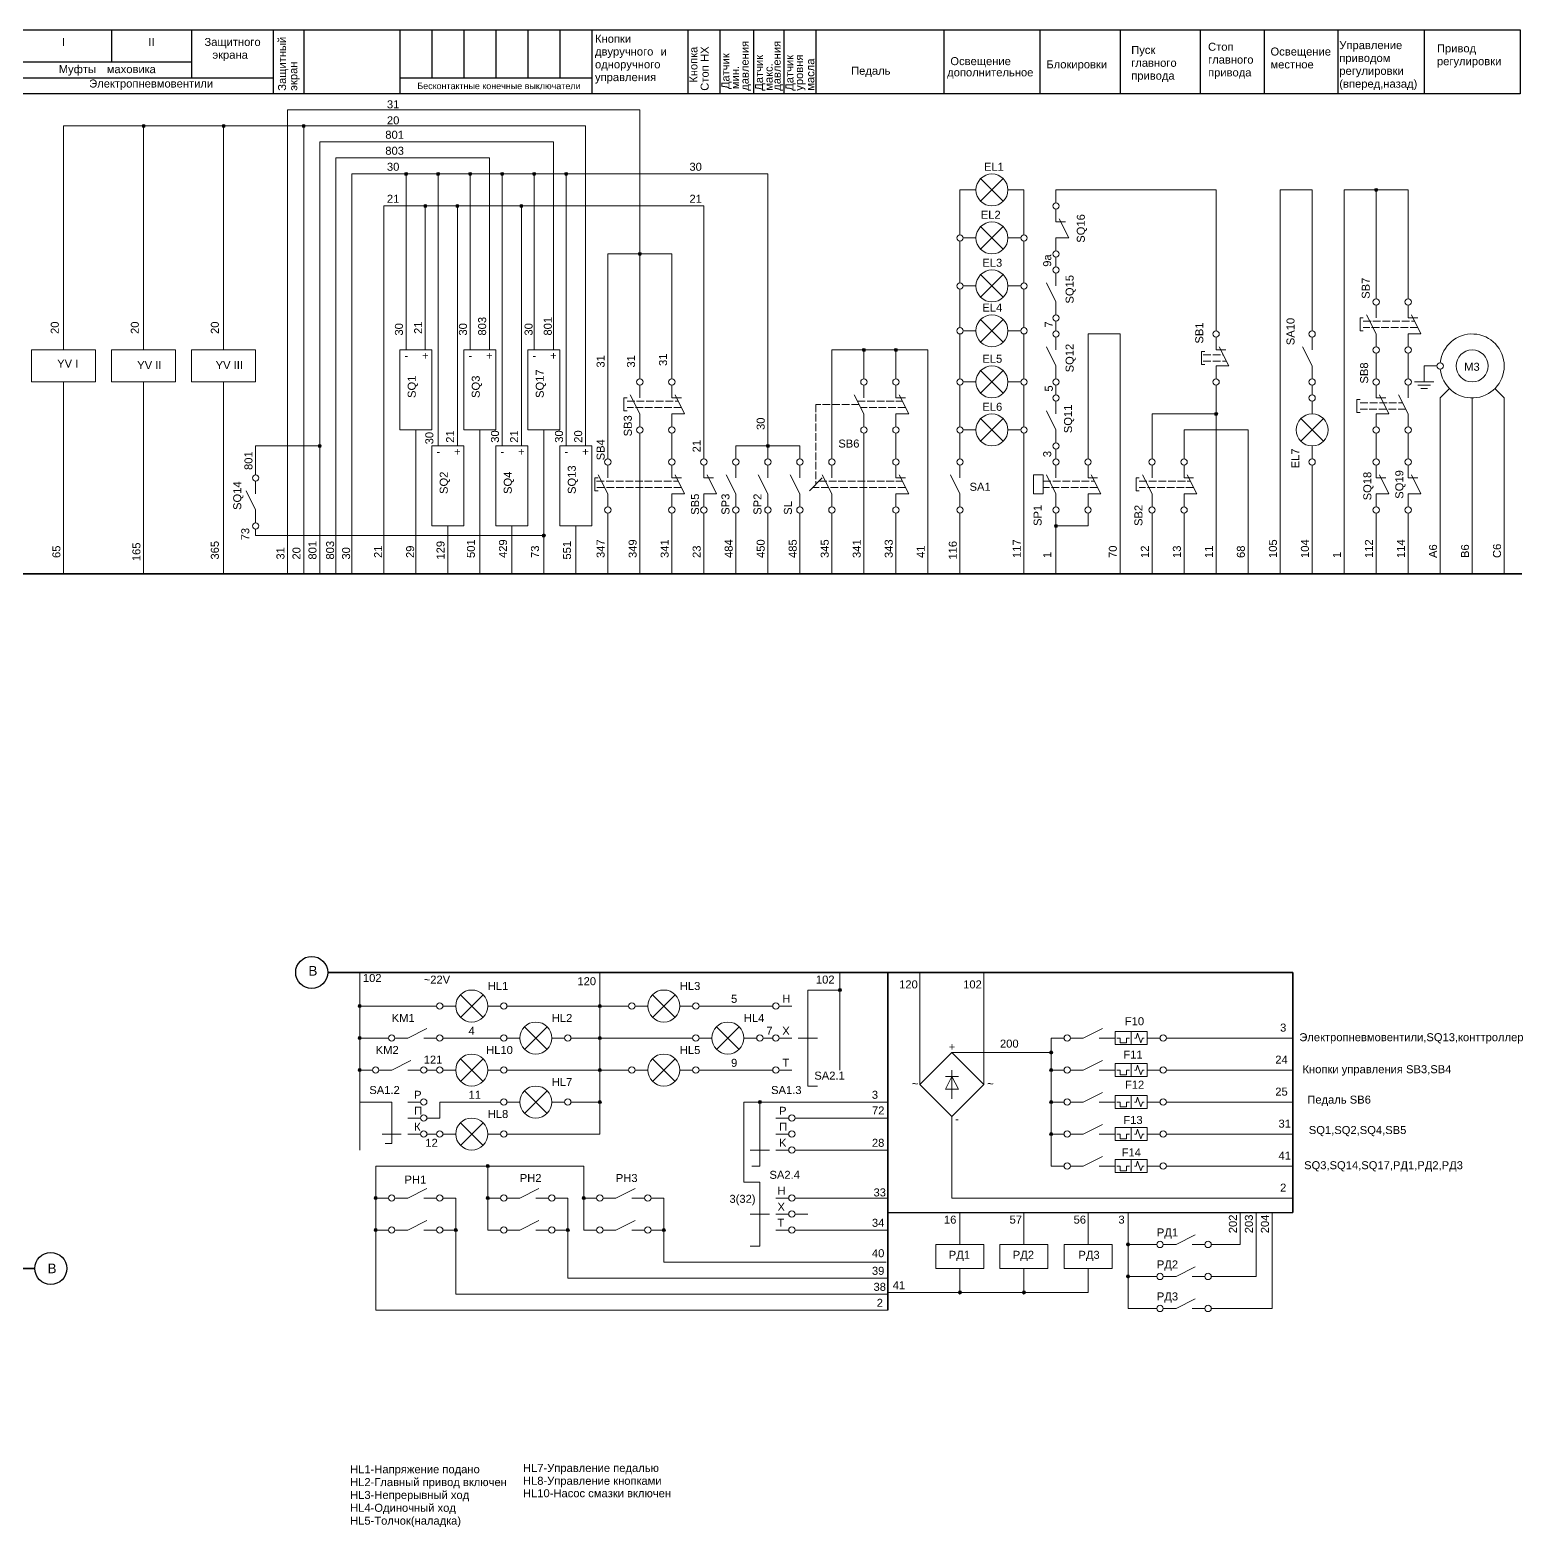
# Model space of a CAD drawing. Header units: millimetres. Extents: x 598 to 4132, y 1883 to 3415.
# Drawn here: x 2291.5 to 2757.9, y 2004.2 to 2472 of the extents above; entities that cross this region are included whole.
import ezdxf

# ---------------------------------------------------------------- set-up
doc = ezdxf.new("R2010")
doc.units = ezdxf.units.MM
doc.linetypes.add('ACAD_ISO02W100', pattern=[15, 12, -3])
doc.layers.get('0').update_dxf_attribs({"lineweight": 20})
doc.styles.get("Standard").update_dxf_attribs({"font": 'arial.ttf'})

msp = doc.modelspace()

# ---------------------------------------------------------------- hatches: boundary and pattern name
h = msp.add_hatch(color=256)
h.dxf.hatch_style = 1
h.paths.add_polyline_path([(2327.5, 2442, 1), (2326.5, 2442, 1)])
h = msp.add_hatch(color=256)
h.dxf.hatch_style = 1
h.paths.add_polyline_path([(2352.5, 2442, 1), (2351.5, 2442, 1)])
h = msp.add_hatch(color=256)
h.dxf.hatch_style = 1
h.paths.add_polyline_path([(2377.5, 2442, 1), (2376.5, 2442, 1)])
h = msp.add_hatch(color=256)
h.dxf.hatch_style = 1
h.paths.add_polyline_path([(2409.5, 2427, 1), (2408.5, 2427, 1)])
h = msp.add_hatch(color=256)
h.dxf.hatch_style = 1
h.paths.add_polyline_path([(2419.5, 2427, 1), (2418.5, 2427, 1)])
h = msp.add_hatch(color=256)
h.dxf.hatch_style = 1
h.paths.add_polyline_path([(2429.5, 2427, 1), (2428.5, 2427, 1)])
h = msp.add_hatch(color=256)
h.dxf.hatch_style = 1
h.paths.add_polyline_path([(2439.5, 2427, 1), (2438.5, 2427, 1)])
h = msp.add_hatch(color=256)
h.dxf.hatch_style = 1
h.paths.add_polyline_path([(2449.5, 2427, 1), (2448.5, 2427, 1)])
h = msp.add_hatch(color=256)
h.dxf.hatch_style = 1
h.paths.add_polyline_path([(2459.5, 2427, 1), (2458.5, 2427, 1)])
h = msp.add_hatch(color=256)
h.dxf.hatch_style = 1
h.paths.add_polyline_path([(2712.5, 2422, 1), (2711.5, 2422, 1)])
h = msp.add_hatch(color=256)
h.dxf.hatch_style = 1
h.paths.add_polyline_path([(2415.5, 2417, 1), (2414.5, 2417, 1)])
h = msp.add_hatch(color=256)
h.dxf.hatch_style = 1
h.paths.add_polyline_path([(2425.5, 2417, 1), (2424.5, 2417, 1)])
h = msp.add_hatch(color=256)
h.dxf.hatch_style = 1
h.paths.add_polyline_path([(2445.5, 2417, 1), (2444.5, 2417, 1)])
h = msp.add_hatch(color=256)
h.dxf.hatch_style = 1
h.paths.add_polyline_path([(2482.5, 2402, 1), (2481.5, 2402, 1)])
h = msp.add_hatch(color=256)
h.dxf.hatch_style = 1
h.paths.add_polyline_path([(2552.5, 2372, 1), (2551.5, 2372, 1)])
h = msp.add_hatch(color=256)
h.dxf.hatch_style = 1
h.paths.add_polyline_path([(2562.5, 2372, 1), (2561.5, 2372, 1)])
h = msp.add_hatch(color=256)
h.dxf.hatch_style = 1
h.paths.add_polyline_path([(2662.5, 2352, 1), (2661.5, 2352, 1)])
h = msp.add_hatch(color=256)
h.dxf.hatch_style = 1
h.paths.add_polyline_path([(2382.5, 2342, 1), (2381.5, 2342, 1)])
h = msp.add_hatch(color=256)
h.dxf.hatch_style = 1
h.paths.add_polyline_path([(2522.5, 2342, 1), (2521.5, 2342, 1)])
h = msp.add_hatch(color=256)
h.dxf.hatch_style = 1
h.paths.add_polyline_path([(2612.5, 2317, 1), (2611.5, 2317, 1)])
h = msp.add_hatch(color=256)
h.dxf.hatch_style = 1
h.paths.add_polyline_path([(2452.5, 2314, 1), (2451.5, 2314, 1)])
h = msp.add_hatch(color=256)
h.dxf.hatch_style = 1
h.paths.add_polyline_path([(2545, 2172, 1), (2544, 2172, 1)])
h = msp.add_hatch(color=256)
h.dxf.hatch_style = 1
h.paths.add_polyline_path([(2395, 2167, 1), (2394, 2167, 1)])
h = msp.add_hatch(color=256)
h.dxf.hatch_style = 1
h.paths.add_polyline_path([(2470, 2167, 1), (2469, 2167, 1)])
h = msp.add_hatch(color=256)
h.dxf.hatch_style = 1
h.paths.add_polyline_path([(2395, 2157, 1), (2394, 2157, 1)])
h = msp.add_hatch(color=256)
h.dxf.hatch_style = 1
h.paths.add_polyline_path([(2470, 2157, 1), (2469, 2157, 1)])
h = msp.add_hatch(color=256)
h.dxf.hatch_style = 1
h.paths.add_polyline_path([(2611, 2152.5, 1), (2610, 2152.5, 1)])
h = msp.add_hatch(color=256)
h.dxf.hatch_style = 1
h.paths.add_polyline_path([(2395, 2147, 1), (2394, 2147, 1)])
h = msp.add_hatch(color=256)
h.dxf.hatch_style = 1
h.paths.add_polyline_path([(2470, 2147, 1), (2469, 2147, 1)])
h = msp.add_hatch(color=256)
h.dxf.hatch_style = 1
h.paths.add_polyline_path([(2611, 2147, 1), (2610, 2147, 1)])
h = msp.add_hatch(color=256)
h.dxf.hatch_style = 1
h.paths.add_polyline_path([(2470, 2137, 1), (2469, 2137, 1)])
h = msp.add_hatch(color=256)
h.dxf.hatch_style = 1
h.paths.add_polyline_path([(2520, 2137, 1), (2519, 2137, 1)])
h = msp.add_hatch(color=256)
h.dxf.hatch_style = 1
h.paths.add_polyline_path([(2611, 2137, 1), (2610, 2137, 1)])
h = msp.add_hatch(color=256)
h.dxf.hatch_style = 1
h.paths.add_polyline_path([(2611, 2127, 1), (2610, 2127, 1)])
h = msp.add_hatch(color=256)
h.dxf.hatch_style = 1
h.paths.add_polyline_path([(2435, 2117, 1), (2434, 2117, 1)])
h = msp.add_hatch(color=256)
h.dxf.hatch_style = 1
h.paths.add_polyline_path([(2400, 2107, 1), (2399, 2107, 1)])
h = msp.add_hatch(color=256)
h.dxf.hatch_style = 1
h.paths.add_polyline_path([(2435, 2107, 1), (2434, 2107, 1)])
h = msp.add_hatch(color=256)
h.dxf.hatch_style = 1
h.paths.add_polyline_path([(2465, 2107, 1), (2464, 2107, 1)])
h = msp.add_hatch(color=256)
h.dxf.hatch_style = 1
h.paths.add_polyline_path([(2400, 2097, 1), (2399, 2097, 1)])
h = msp.add_hatch(color=256)
h.dxf.hatch_style = 1
h.paths.add_polyline_path([(2425, 2097, 1), (2424, 2097, 1)])
h = msp.add_hatch(color=256)
h.dxf.hatch_style = 1
h.paths.add_polyline_path([(2460, 2097, 1), (2459, 2097, 1)])
h = msp.add_hatch(color=256)
h.dxf.hatch_style = 1
h.paths.add_polyline_path([(2490, 2097, 1), (2489, 2097, 1)])
h = msp.add_hatch(color=256)
h.dxf.hatch_style = 1
h.paths.add_polyline_path([(2635, 2092.5, 1), (2634, 2092.5, 1)])
h = msp.add_hatch(color=256)
h.dxf.hatch_style = 1
h.paths.add_polyline_path([(2635, 2082.5, 1), (2634, 2082.5, 1)])
h = msp.add_hatch(color=256)
h.dxf.hatch_style = 1
h.paths.add_polyline_path([(2582.5, 2077.5, 1), (2581.5, 2077.5, 1)])
h = msp.add_hatch(color=256)
h.dxf.hatch_style = 1
h.paths.add_polyline_path([(2602.5, 2077.5, 1), (2601.5, 2077.5, 1)])

# ---------------------------------------------------------------- linework, layer by layer
at = {"lineweight": 30}
for p, q in [((2317, 2472), (2317, 2462)), ((2342, 2472), (2342, 2457)), ((2367.5, 2472), (2367.5, 2452)), ((2377, 2472), (2377, 2452)), ((2407, 2472), (2407, 2452)), ((2417, 2472), (2417, 2457)), ((2427, 2472), (2427, 2457)), ((2437, 2472), (2437, 2457)), ((2447, 2472), (2447, 2457)), ((2457, 2472), (2457, 2457)), ((2467, 2472), (2467, 2452)), ((2497, 2472), (2497, 2452)), ((2507, 2472), (2507, 2452)), ((2517.5, 2472), (2517.5, 2452)), ((2527, 2472), (2527, 2452)), ((2537, 2472), (2537, 2452)), ((2577, 2472), (2577, 2452)), ((2607, 2472), (2607, 2452)), ((2632, 2472), (2632, 2452)), ((2657, 2472), (2657, 2452)), ((2677, 2472), (2677, 2452)), ((2700, 2472), (2700, 2452)), ((2727, 2472), (2727, 2452)), ((2287, 2462), (2342, 2462)), ((2287, 2457), (2367.5, 2457)), ((2407, 2457), (2467, 2457)), ((2559.5, 2102.5), (2686, 2102.5))]:
    msp.add_line(p, q, dxfattribs=at)
for p, q in [((2482, 2447), (2372, 2447)), ((2372, 2447), (2372, 2302)), ((2482, 2402), (2482, 2447)), ((2377, 2442), (2302, 2442)), ((2302, 2442), (2302, 2372)), ((2327, 2442), (2327, 2372)), ((2352, 2442), (2352, 2372)), ((2465, 2442), (2377, 2442)), ((2377, 2442), (2377, 2302)), ((2465, 2342), (2465, 2442)), ((2455, 2437), (2382, 2437)), ((2382, 2437), (2382, 2302)), ((2455, 2372), (2455, 2437)), ((2435, 2432), (2387, 2432)), ((2387, 2432), (2387, 2302)), ((2435, 2372), (2435, 2432)), ((2522, 2427), (2392, 2427)), ((2392, 2427), (2392, 2302)), ((2409, 2372), (2409, 2427)), ((2419, 2342), (2419, 2427)), ((2429, 2372), (2429, 2427)), ((2439, 2342), (2439, 2427)), ((2449, 2372), (2449, 2427)), ((2459, 2342), (2459, 2427)), ((2522, 2427), (2522, 2342)), ((2588.46, 2425.54), (2595.54, 2418.46)), ((2595.54, 2425.54), (2588.46, 2418.46)), ((2582, 2422), (2587, 2422)), ((2582, 2422), (2582, 2408)), ((2597, 2422), (2602, 2422)), ((2602, 2422), (2602, 2408)), ((2612, 2422), (2612, 2418)), ((2612, 2422), (2662, 2422)), ((2662, 2422), (2662, 2378)), ((2692, 2422), (2682, 2422)), ((2682, 2422), (2682, 2302)), ((2692, 2378), (2692, 2422)), ((2702, 2302), (2702, 2422)), ((2702, 2422), (2722, 2422)), ((2712, 2388), (2712, 2422)), ((2722, 2422), (2722, 2388)), ((2502, 2417), (2402, 2417)), ((2402, 2417), (2402, 2302)), ((2415, 2372), (2415, 2417)), ((2425, 2342), (2425, 2417)), ((2445, 2342), (2445, 2417)), ((2502, 2338), (2502, 2417)), ((2612, 2416), (2612, 2412)), ((2588.46, 2410.54), (2595.54, 2403.46)), ((2595.54, 2410.54), (2588.46, 2403.46)), ((2612, 2412), (2615, 2412)), ((2616, 2407), (2613, 2413)), ((2582, 2406), (2582, 2393)), ((2583, 2407), (2587, 2407)), ((2597, 2407), (2601, 2407)), ((2602, 2406), (2602, 2393)), ((2612, 2403), (2612, 2407)), ((2612, 2407), (2616, 2407)), ((2472, 2338), (2472, 2402)), ((2492, 2402), (2472, 2402)), ((2482, 2363), (2482, 2402)), ((2492, 2363), (2492, 2402)), ((2612, 2401), (2612, 2398)), ((2588.46, 2395.54), (2595.54, 2388.46)), ((2595.54, 2395.54), (2588.46, 2388.46)), ((2612, 2396), (2612, 2392)), ((2582, 2391), (2582, 2379)), ((2583, 2392), (2587, 2392)), ((2597, 2392), (2601, 2392)), ((2602, 2391), (2602, 2379)), ((2612, 2387), (2609, 2393)), ((2612, 2383), (2612, 2387)), ((2712, 2386), (2712, 2382)), ((2722, 2386), (2722, 2382)), ((2588.46, 2381.54), (2595.54, 2374.46)), ((2595.54, 2381.54), (2588.46, 2374.46)), ((2708, 2382), (2707, 2382)), ((2707, 2382), (2707, 2378)), ((2712, 2377), (2709, 2383)), ((2722, 2382), (2725, 2382)), ((2726, 2377), (2723, 2383)), ((2582, 2377), (2582, 2363)), ((2583, 2378), (2587, 2378)), ((2597, 2378), (2601, 2378)), ((2602, 2377), (2602, 2363)), ((2612, 2381), (2612, 2378)), ((2622, 2338), (2622, 2377)), ((2622, 2377), (2632, 2377)), ((2632, 2377), (2632, 2302)), ((2707, 2378), (2708, 2378)), ((2712, 2373), (2712, 2377)), ((2722, 2373), (2722, 2377)), ((2722, 2377), (2726, 2377)), ((2542, 2338), (2542, 2372)), ((2542, 2372), (2572, 2372)), ((2552, 2372), (2552, 2363)), ((2562, 2372), (2562, 2363)), ((2572, 2372), (2572, 2302)), ((2612, 2367), (2609, 2373)), ((2612, 2376), (2612, 2372)), ((2662, 2376), (2662, 2372)), ((2662, 2372), (2665, 2372)), ((2666, 2367), (2663, 2373)), ((2692, 2367), (2689, 2373)), ((2692, 2376), (2692, 2372)), ((2658.5, 2371.5), (2657.5, 2371.5)), ((2657.5, 2371.5), (2657.5, 2367.5)), ((2657.5, 2367.5), (2658.5, 2367.5)), ((2712, 2371), (2712, 2363)), ((2722, 2371), (2722, 2363)), ((2588.46, 2365.54), (2595.54, 2358.46)), ((2595.54, 2365.54), (2588.46, 2358.46)), ((2612, 2363), (2612, 2367)), ((2662, 2363), (2662, 2367)), ((2662, 2367), (2666, 2367)), ((2692, 2363), (2692, 2367)), ((2727, 2367), (2731, 2367)), ((2727, 2367), (2727, 2362)), ((2302, 2362), (2302, 2302)), ((2327, 2362), (2327, 2302)), ((2352, 2362), (2352, 2302)), ((2482, 2352), (2479, 2358)), ((2482, 2361), (2482, 2357)), ((2492, 2361), (2492, 2357)), ((2496, 2352), (2493, 2358)), ((2552, 2352), (2549, 2358)), ((2552, 2361), (2552, 2357)), ((2562, 2361), (2562, 2357)), ((2566, 2352), (2563, 2358)), ((2582, 2361), (2582, 2348)), ((2583, 2362), (2587, 2362)), ((2597, 2362), (2601, 2362)), ((2602, 2361), (2602, 2348)), ((2612, 2361), (2612, 2358)), ((2662, 2361), (2662, 2302)), ((2692, 2361), (2692, 2358)), ((2712, 2361), (2712, 2357)), ((2716, 2352), (2713, 2358)), ((2722, 2352), (2719, 2358)), ((2722, 2361), (2722, 2357)), ((2724, 2362), (2730, 2362)), ((2725, 2361), (2729, 2361)), ((2726, 2360), (2728, 2360)), ((2732, 2357), (2734.93, 2359.93)), ((2749.07, 2359.93), (2752, 2357)), ((2478, 2357), (2477, 2357)), ((2477, 2357), (2477, 2353)), ((2492, 2357), (2495, 2357)), ((2562, 2357), (2565, 2357)), ((2612, 2356), (2612, 2352)), ((2692, 2356), (2692, 2352)), ((2707, 2356.5), (2706, 2356.5)), ((2706, 2356.5), (2706, 2352.5)), ((2712, 2357), (2715, 2357)), ((2732, 2357), (2732, 2302)), ((2742, 2357), (2742, 2302)), ((2752, 2357), (2752, 2302)), ((2477, 2353), (2478, 2353)), ((2482, 2348), (2482, 2352)), ((2492, 2348), (2492, 2352)), ((2492, 2352), (2496, 2352)), ((2552, 2348), (2552, 2352)), ((2562, 2348), (2562, 2352)), ((2562, 2352), (2566, 2352)), ((2588.46, 2350.54), (2595.54, 2343.46)), ((2595.54, 2350.54), (2588.46, 2343.46)), ((2612, 2347), (2609, 2353)), ((2642, 2338), (2642, 2352)), ((2642, 2352), (2662, 2352)), ((2688.46, 2350.54), (2695.54, 2343.46)), ((2695.54, 2350.54), (2688.46, 2343.46)), ((2706, 2352.5), (2707, 2352.5)), ((2712, 2348), (2712, 2352)), ((2712, 2352), (2716, 2352)), ((2722, 2348), (2722, 2352)), ((2412, 2347), (2412, 2302)), ((2432, 2347), (2432, 2302)), ((2452, 2302), (2452, 2347)), ((2482, 2346), (2482, 2302)), ((2492, 2346), (2492, 2338)), ((2552, 2346), (2552, 2302)), ((2562, 2346), (2562, 2338)), ((2582, 2338), (2582, 2346)), ((2583, 2347), (2587, 2347)), ((2597, 2347), (2601, 2347)), ((2602, 2346), (2602, 2302)), ((2612, 2343), (2612, 2347)), ((2652, 2338), (2652, 2347)), ((2652, 2347), (2672, 2347)), ((2672, 2347), (2672, 2302)), ((2712, 2346), (2712, 2338)), ((2722, 2346), (2722, 2338)), ((2362, 2333), (2362, 2342)), ((2362, 2342), (2382, 2342)), ((2517, 2342), (2512, 2342)), ((2512, 2342), (2512, 2338)), ((2517, 2342), (2522, 2342)), ((2522, 2342), (2522, 2338)), ((2522, 2342), (2532, 2342)), ((2532, 2342), (2532, 2338)), ((2612, 2341), (2612, 2338)), ((2692, 2342), (2692, 2338)), ((2472, 2336), (2472, 2332)), ((2492, 2336), (2492, 2332)), ((2502, 2336), (2502, 2332)), ((2512, 2336), (2512, 2332)), ((2522, 2336), (2522, 2332)), ((2532, 2336), (2532, 2332)), ((2542, 2336), (2542, 2332)), ((2562, 2336), (2562, 2332)), ((2582, 2336), (2582, 2332)), ((2612, 2336), (2612, 2332)), ((2622, 2336), (2622, 2332)), ((2642, 2336), (2642, 2332)), ((2652, 2336), (2652, 2332)), ((2692, 2336), (2692, 2302)), ((2712, 2336), (2712, 2332)), ((2722, 2336), (2722, 2332)), ((2362, 2331), (2362, 2327)), ((2469, 2332), (2468, 2332)), ((2468, 2332), (2468, 2328)), ((2472, 2327), (2469, 2333)), ((2492, 2332), (2495, 2332)), ((2496, 2327), (2493, 2333)), ((2502, 2332), (2505, 2332)), ((2506, 2327), (2503, 2333)), ((2512, 2327), (2509, 2333)), ((2522, 2327), (2519, 2333)), ((2532, 2327), (2529, 2333)), ((2539, 2332), (2535, 2328)), ((2542, 2327), (2539, 2333)), ((2562, 2332), (2565, 2332)), ((2566, 2327), (2563, 2333)), ((2582, 2327), (2579, 2333)), ((2612, 2327), (2609, 2333)), ((2622, 2332), (2625, 2332)), ((2626, 2327), (2623, 2333)), ((2638, 2332), (2637, 2332)), ((2637, 2332), (2637, 2328)), ((2642, 2327), (2639, 2333)), ((2652, 2332), (2655, 2332)), ((2656, 2327), (2653, 2333)), ((2712, 2332), (2715, 2332)), ((2716, 2327), (2713, 2333)), ((2722, 2332), (2725, 2332)), ((2726, 2327), (2723, 2333)), ((2362, 2322), (2359, 2328)), ((2468, 2328), (2469, 2328)), ((2472, 2323), (2472, 2327)), ((2492, 2323), (2492, 2327)), ((2492, 2327), (2496, 2327)), ((2502, 2323), (2502, 2327)), ((2502, 2327), (2506, 2327)), ((2512, 2323), (2512, 2327)), ((2522, 2323), (2522, 2327)), ((2532, 2323), (2532, 2327)), ((2542, 2323), (2542, 2327)), ((2562, 2323), (2562, 2327)), ((2562, 2327), (2566, 2327)), ((2582, 2323), (2582, 2327)), ((2612, 2323), (2612, 2327)), ((2622, 2323), (2622, 2327)), ((2622, 2327), (2626, 2327)), ((2637, 2328), (2638, 2328)), ((2642, 2323), (2642, 2327)), ((2652, 2323), (2652, 2327)), ((2652, 2327), (2656, 2327)), ((2712, 2323), (2712, 2327)), ((2712, 2327), (2716, 2327)), ((2722, 2323), (2722, 2327)), ((2722, 2327), (2726, 2327)), ((2362, 2318), (2362, 2322)), ((2472, 2321), (2472, 2302)), ((2492, 2321), (2492, 2302)), ((2502, 2321), (2502, 2302)), ((2512, 2321), (2512, 2302)), ((2522, 2321), (2522, 2302)), ((2532, 2321), (2532, 2302)), ((2542, 2321), (2542, 2302)), ((2562, 2321), (2562, 2302)), ((2582, 2321), (2582, 2302)), ((2612, 2321), (2612, 2302)), ((2622, 2317), (2622, 2321)), ((2642, 2321), (2642, 2302)), ((2652, 2321), (2652, 2302)), ((2712, 2321), (2712, 2302)), ((2722, 2321), (2722, 2302)), ((2362, 2314), (2362, 2316)), ((2422, 2317), (2422, 2302)), ((2442, 2317), (2442, 2302)), ((2462, 2317), (2462, 2302)), ((2612, 2317), (2622, 2317)), ((2452, 2314), (2362, 2314)), ((2394.5, 2177.5), (2394.5, 2122)), ((2469.5, 2177.5), (2469.5, 2127)), ((2544.5, 2177.5), (2544.5, 2147)), ((2569.5, 2142.5), (2569.5, 2177.5)), ((2589.5, 2142.5), (2589.5, 2177.5)), ((2544.5, 2172), (2534.5, 2172)), ((2534.5, 2172), (2534.5, 2142)), ((2395, 2167), (2418.5, 2167)), ((2420.5, 2167), (2424.5, 2167)), ((2425.96, 2170.54), (2433.04, 2163.46)), ((2433.04, 2170.54), (2425.96, 2163.46)), ((2434.5, 2167), (2438.5, 2167)), ((2440.5, 2167), (2478.5, 2167)), ((2480.5, 2167), (2484.5, 2167)), ((2485.96, 2170.54), (2493.04, 2163.46)), ((2493.04, 2170.54), (2485.96, 2163.46)), ((2494.5, 2167), (2498.5, 2167)), ((2500.5, 2167), (2523.5, 2167)), ((2525.5, 2167), (2529.5, 2167)), ((2395, 2157), (2403.5, 2157)), ((2405.5, 2157), (2409.5, 2157)), ((2409.5, 2157), (2415.5, 2160)), ((2418.5, 2157), (2414.5, 2157)), ((2420.5, 2157), (2438.5, 2157)), ((2440.5, 2157), (2444.5, 2157)), ((2445.96, 2160.54), (2453.04, 2153.46)), ((2453.04, 2160.54), (2445.96, 2153.46)), ((2454.5, 2157), (2458.5, 2157)), ((2460.5, 2157), (2498.5, 2157)), ((2500.5, 2157), (2504.5, 2157)), ((2505.96, 2160.54), (2513.04, 2153.46)), ((2513.04, 2160.54), (2505.96, 2153.46)), ((2514.5, 2157), (2518.5, 2157)), ((2520.5, 2157), (2523.5, 2157)), ((2525.5, 2157), (2529.5, 2157)), ((2531.5, 2157), (2537.5, 2157)), ((2614.5, 2157), (2610.5, 2157)), ((2610.5, 2157), (2610.5, 2117)), ((2616.5, 2157), (2620.5, 2157)), ((2620.5, 2157), (2626.5, 2160)), ((2630.5, 2157), (2625.5, 2157)), ((2631, 2157), (2632, 2157)), ((2632, 2157), (2632, 2155.5)), ((2634, 2155.5), (2634, 2157)), ((2634, 2157), (2635, 2157)), ((2635.5, 2159), (2635.5, 2155)), ((2636.5, 2157), (2637, 2157)), ((2637, 2157), (2637.5, 2158.5)), ((2637.5, 2158.5), (2638.5, 2155.5)), ((2638.5, 2155.5), (2639, 2157)), ((2639, 2157), (2639.5, 2157)), ((2640.5, 2157), (2644.5, 2157)), ((2646.5, 2157), (2686, 2157)), ((2569.5, 2142.5), (2579.5, 2152.5)), ((2579.5, 2152.5), (2589.5, 2142.5)), ((2579.5, 2152.5), (2610.5, 2152.5)), ((2632, 2155.5), (2634, 2155.5)), ((2404.5, 2147), (2410.5, 2150)), ((2425.96, 2150.54), (2433.04, 2143.46)), ((2433.04, 2150.54), (2425.96, 2143.46)), ((2485.96, 2150.54), (2493.04, 2143.46)), ((2493.04, 2150.54), (2485.96, 2143.46)), ((2620.5, 2147), (2626.5, 2150)), ((2635.5, 2149), (2635.5, 2145)), ((2637, 2147), (2637.5, 2148.5)), ((2637.5, 2148.5), (2638.5, 2145.5)), ((2395, 2147), (2398.5, 2147)), ((2400.5, 2147), (2404.5, 2147)), ((2413.5, 2147), (2409.5, 2147)), ((2415.5, 2147), (2418.5, 2147)), ((2420.5, 2147), (2424.5, 2147)), ((2434.5, 2147), (2438.5, 2147)), ((2440.5, 2147), (2478.5, 2147)), ((2480.5, 2147), (2484.5, 2147)), ((2494.5, 2147), (2498.5, 2147)), ((2500.5, 2147), (2523.5, 2147)), ((2525.5, 2147), (2529.5, 2147)), ((2577.5, 2145), (2581.5, 2145)), ((2579.5, 2145), (2577.5, 2141)), ((2579.5, 2147), (2579.5, 2138)), ((2581.5, 2141), (2579.5, 2145)), ((2610.5, 2147), (2614.5, 2147)), ((2616.5, 2147), (2620.5, 2147)), ((2630.5, 2147), (2625.5, 2147)), ((2631, 2147), (2632, 2147)), ((2632, 2147), (2632, 2145.5)), ((2632, 2145.5), (2634, 2145.5)), ((2634, 2145.5), (2634, 2147)), ((2634, 2147), (2635, 2147)), ((2636.5, 2147), (2637, 2147)), ((2638.5, 2145.5), (2639, 2147)), ((2639, 2147), (2639.5, 2147)), ((2640.5, 2147), (2644.5, 2147)), ((2646.5, 2147), (2686, 2147)), ((2445.96, 2140.54), (2453.04, 2133.46)), ((2453.04, 2140.54), (2445.96, 2133.46)), ((2534.5, 2142), (2537.5, 2142)), ((2579.5, 2132.5), (2569.5, 2142.5)), ((2577.5, 2141), (2581.5, 2141)), ((2589.5, 2142.5), (2579.5, 2132.5)), ((2620.5, 2137), (2626.5, 2140)), ((2635.5, 2139), (2635.5, 2135)), ((2637, 2137), (2637.5, 2138.5)), ((2637.5, 2138.5), (2638.5, 2135.5)), ((2394.5, 2137), (2404.5, 2137)), ((2404.5, 2137), (2404.5, 2124)), ((2409.5, 2137), (2413.5, 2137)), ((2419.5, 2132), (2419.5, 2137)), ((2419.5, 2137), (2438.5, 2137)), ((2440.5, 2137), (2444.5, 2137)), ((2454.5, 2137), (2458.5, 2137)), ((2460.5, 2137), (2469.5, 2137)), ((2514.5, 2112), (2514.5, 2137)), ((2514.5, 2137), (2519.5, 2137)), ((2559.5, 2137), (2519.5, 2137)), ((2519.5, 2137), (2519.5, 2117)), ((2610.5, 2137), (2614.5, 2137)), ((2616.5, 2137), (2620.5, 2137)), ((2630.5, 2137), (2625.5, 2137)), ((2631, 2137), (2632, 2137)), ((2632, 2137), (2632, 2135.5)), ((2632, 2135.5), (2634, 2135.5)), ((2634, 2135.5), (2634, 2137)), ((2634, 2137), (2635, 2137)), ((2636.5, 2137), (2637, 2137)), ((2638.5, 2135.5), (2639, 2137)), ((2639, 2137), (2639.5, 2137)), ((2640.5, 2137), (2644.5, 2137)), ((2646.5, 2137), (2686, 2137)), ((2409.5, 2132), (2413.5, 2132)), ((2415.5, 2132), (2419.5, 2132)), ((2425.96, 2130.54), (2433.04, 2123.46)), ((2433.04, 2130.54), (2425.96, 2123.46)), ((2524.5, 2132), (2528.5, 2132)), ((2530.5, 2132), (2559.5, 2132)), ((2579.5, 2132.5), (2579.5, 2107)), ((2620.5, 2127), (2626.5, 2130)), ((2635.5, 2129), (2635.5, 2125)), ((2407.5, 2127), (2401.5, 2127)), ((2404.5, 2124), (2402.5, 2124)), ((2409.5, 2127), (2413.5, 2127)), ((2415.5, 2127), (2418.5, 2127)), ((2420.5, 2127), (2424.5, 2127)), ((2434.5, 2127), (2438.5, 2127)), ((2440.5, 2127), (2469.5, 2127)), ((2524.5, 2127), (2528.5, 2127)), ((2610.5, 2127), (2614.5, 2127)), ((2616.5, 2127), (2620.5, 2127)), ((2630.5, 2127), (2625.5, 2127)), ((2631, 2127), (2632, 2127)), ((2632, 2127), (2632, 2125.5)), ((2632, 2125.5), (2634, 2125.5)), ((2634, 2125.5), (2634, 2127)), ((2634, 2127), (2635, 2127)), ((2636.5, 2127), (2637, 2127)), ((2637, 2127), (2637.5, 2128.5)), ((2637.5, 2128.5), (2638.5, 2125.5)), ((2638.5, 2125.5), (2639, 2127)), ((2639, 2127), (2639.5, 2127)), ((2640.5, 2127), (2644.5, 2127)), ((2646.5, 2127), (2686, 2127)), ((2516.5, 2122), (2522.5, 2122)), ((2524.5, 2122), (2528.5, 2122)), ((2530.5, 2122), (2559.5, 2122)), ((2620.5, 2117), (2626.5, 2120)), ((2399.5, 2117), (2464.5, 2117)), ((2399.5, 2117), (2399.5, 2097)), ((2434.5, 2117), (2434.5, 2097)), ((2440.5, 2117), (2444.5, 2117)), ((2464.5, 2117), (2464.5, 2097)), ((2519.5, 2117), (2517, 2117)), ((2610.5, 2117), (2614.5, 2117)), ((2616.5, 2117), (2620.5, 2117)), ((2630.5, 2117), (2625.5, 2117)), ((2631, 2117), (2632, 2117)), ((2632, 2117), (2632, 2115.5)), ((2632, 2115.5), (2634, 2115.5)), ((2634, 2115.5), (2634, 2117)), ((2634, 2117), (2635, 2117)), ((2635.5, 2119), (2635.5, 2115)), ((2636.5, 2117), (2637, 2117)), ((2637, 2117), (2637.5, 2118.5)), ((2637.5, 2118.5), (2638.5, 2115.5)), ((2638.5, 2115.5), (2639, 2117)), ((2639, 2117), (2639.5, 2117)), ((2640.5, 2117), (2644.5, 2117)), ((2646.5, 2117), (2686, 2117)), ((2409.5, 2107), (2415.5, 2110)), ((2444.5, 2107), (2450.5, 2110)), ((2474.5, 2107), (2480.5, 2110)), ((2519.5, 2112), (2514.5, 2112)), ((2519.5, 2112), (2519.5, 2092)), ((2399.5, 2107), (2403.5, 2107)), ((2405.5, 2107), (2409.5, 2107)), ((2418.5, 2107), (2414.5, 2107)), ((2420.5, 2107), (2424.5, 2107)), ((2424.5, 2107), (2424.5, 2077)), ((2434.5, 2107), (2438.5, 2107)), ((2440.5, 2107), (2444.5, 2107)), ((2453.5, 2107), (2449.5, 2107)), ((2455.5, 2107), (2459.5, 2107)), ((2459.5, 2107), (2459.5, 2082)), ((2464.5, 2107), (2468.5, 2107)), ((2470.5, 2107), (2474.5, 2107)), ((2483.5, 2107), (2479.5, 2107)), ((2485.5, 2107), (2489.5, 2107)), ((2489.5, 2107), (2489.5, 2087)), ((2524.5, 2107), (2528.5, 2107)), ((2530.5, 2107), (2559.5, 2107)), ((2579.5, 2107), (2686, 2107)), ((2516.5, 2102), (2522.5, 2102)), ((2524.5, 2102), (2528.5, 2102)), ((2530.5, 2102), (2534.5, 2102)), ((2582, 2092.5), (2582, 2102.5)), ((2602, 2092.5), (2602, 2102.5)), ((2622, 2092.5), (2622, 2102.5)), ((2634.5, 2102.5), (2634.5, 2072.5)), ((2669.5, 2092.5), (2669.5, 2102.5)), ((2674.5, 2082.5), (2674.5, 2102.5)), ((2679.5, 2072.5), (2679.5, 2102.5)), ((2399.5, 2097), (2403.5, 2097)), ((2399.5, 2072), (2399.5, 2097)), ((2405.5, 2097), (2409.5, 2097)), ((2409.5, 2097), (2415.5, 2100)), ((2418.5, 2097), (2414.5, 2097)), ((2420.5, 2097), (2424.5, 2097)), ((2434.5, 2097), (2438.5, 2097)), ((2440.5, 2097), (2444.5, 2097)), ((2444.5, 2097), (2450.5, 2100)), ((2453.5, 2097), (2449.5, 2097)), ((2455.5, 2097), (2459.5, 2097)), ((2464.5, 2097), (2468.5, 2097)), ((2470.5, 2097), (2474.5, 2097)), ((2474.5, 2097), (2480.5, 2100)), ((2483.5, 2097), (2479.5, 2097)), ((2485.5, 2097), (2489.5, 2097)), ((2524.5, 2097), (2528.5, 2097)), ((2530.5, 2097), (2559.5, 2097)), ((2519.5, 2092), (2516.5, 2092)), ((2634.5, 2092.5), (2643.5, 2092.5)), ((2645.5, 2092.5), (2649.5, 2092.5)), ((2649.5, 2092.5), (2655.5, 2095.5)), ((2658.5, 2092.5), (2654.5, 2092.5)), ((2660.5, 2092.5), (2669.5, 2092.5)), ((2559, 2087), (2489.5, 2087)), ((2559.5, 2082), (2459.5, 2082)), ((2582, 2085), (2582, 2077.5)), ((2602, 2085), (2602, 2077.5)), ((2622, 2077.5), (2622, 2085)), ((2634.5, 2082.5), (2643.5, 2082.5)), ((2645.5, 2082.5), (2649.5, 2082.5)), ((2649.5, 2082.5), (2655.5, 2085.5)), ((2658.5, 2082.5), (2654.5, 2082.5)), ((2660.5, 2082.5), (2674.5, 2082.5)), ((2559.5, 2077.5), (2622, 2077.5)), ((2559.5, 2077), (2424.5, 2077)), ((2634.5, 2072.5), (2643.5, 2072.5)), ((2645.5, 2072.5), (2649.5, 2072.5)), ((2649.5, 2072.5), (2655.5, 2075.5)), ((2658.5, 2072.5), (2654.5, 2072.5)), ((2660.5, 2072.5), (2679.5, 2072.5)), ((2559.5, 2072), (2399.5, 2072))]:
    msp.add_line(p, q)
at = {"linetype": 'ACAD_ISO02W100', "ltscale": 0.2}
for p, q in [((2658, 2370.5), (2664.25, 2370.5)), ((2658, 2368.5), (2665.25, 2368.5)), ((2550.5, 2355), (2537, 2355)), ((2537, 2355), (2537, 2330))]:
    msp.add_line(p, q, dxfattribs=at)
at = {"lineweight": 35}
for p, q in [((2232, 2302), (2757.5, 2302)), ((2384.5, 2177.5), (2686, 2177.5)), ((2559.5, 2177.5), (2559.5, 2072)), ((2686, 2177.5), (2686, 2102.5)), ((1961, 2085), (2293, 2085))]:
    msp.add_line(p, q, dxfattribs=at)
at = {"lineweight": 30}
msp.add_lwpolyline([(2237, 2472), (2757, 2472), (2757, 2452), (2237, 2452)], close=True, dxfattribs=at)
at = {"linetype": 'ACAD_ISO02W100', "ltscale": 0.2}
for points in [[(2708, 2381), (2724, 2381)], [(2725, 2379), (2708, 2379)], [(2478, 2356), (2494, 2356)], [(2495, 2354), (2478, 2354)], [(2550, 2356), (2564, 2356)], [(2565, 2354), (2551, 2354)], [(2707, 2355.5), (2720.25, 2355.5)], [(2721.25, 2353.5), (2707, 2353.5)], [(2468.5, 2331), (2494, 2331)], [(2538, 2331), (2564, 2331)], [(2608, 2331), (2624, 2331)], [(2638, 2331), (2654, 2331)], [(2495, 2329), (2468.5, 2329)], [(2565, 2329), (2536, 2329)], [(2625, 2329), (2608, 2329)], [(2655, 2329), (2638, 2329)]]:
    msp.add_lwpolyline(points, dxfattribs=at)
for points in [[(2312, 2372), (2292, 2372), (2292, 2362), (2312, 2362)], [(2337, 2372), (2317, 2372), (2317, 2362), (2337, 2362)], [(2362, 2372), (2342, 2372), (2342, 2362), (2362, 2362)], [(2407, 2372), (2417, 2372), (2417, 2347), (2407, 2347)], [(2427, 2372), (2437, 2372), (2437, 2347), (2427, 2347)], [(2447, 2372), (2457, 2372), (2457, 2347), (2447, 2347)], [(2417, 2342), (2427, 2342), (2427, 2317), (2417, 2317)], [(2437, 2342), (2447, 2342), (2447, 2317), (2437, 2317)], [(2457, 2342), (2467, 2342), (2467, 2317), (2457, 2317)], [(2605, 2333), (2608, 2333), (2608, 2327), (2605, 2327)], [(2630.5, 2159), (2640.5, 2159), (2640.5, 2155), (2630.5, 2155)], [(2630.5, 2149), (2640.5, 2149), (2640.5, 2145), (2630.5, 2145)], [(2630.5, 2139), (2640.5, 2139), (2640.5, 2135), (2630.5, 2135)], [(2630.5, 2129), (2640.5, 2129), (2640.5, 2125), (2630.5, 2125)], [(2630.5, 2119), (2640.5, 2119), (2640.5, 2115), (2630.5, 2115)], [(2574.5, 2092.5), (2589.5, 2092.5), (2589.5, 2085), (2574.5, 2085)], [(2594.5, 2092.5), (2609.5, 2092.5), (2609.5, 2085), (2594.5, 2085)], [(2614.5, 2092.5), (2629.5, 2092.5), (2629.5, 2085), (2614.5, 2085)]]:
    msp.add_lwpolyline(points, close=True)
for centre, radius in [((2327, 2442), 0.5), ((2352, 2442), 0.5), ((2377, 2442), 0.5), ((2409, 2427), 0.5), ((2419, 2427), 0.5), ((2429, 2427), 0.5), ((2439, 2427), 0.5), ((2449, 2427), 0.5), ((2459, 2427), 0.5), ((2592, 2422), 5), ((2712, 2422), 0.5), ((2415, 2417), 0.5), ((2425, 2417), 0.5), ((2445, 2417), 0.5), ((2612, 2417), 1), ((2592, 2407), 5), ((2582, 2407), 1), ((2602, 2407), 1), ((2482, 2402), 0.5), ((2612, 2402), 1), ((2592, 2392), 5), ((2612, 2397), 1), ((2582, 2392), 1), ((2602, 2392), 1), ((2712, 2387), 1), ((2722, 2387), 1), ((2592, 2378), 5), ((2612, 2382), 1), ((2582, 2378), 1), ((2602, 2378), 1), ((2612, 2377), 1), ((2662, 2377), 1), ((2692, 2377), 1), ((2552, 2372), 0.5), ((2562, 2372), 0.5), ((2712, 2372), 1), ((2722, 2372), 1), ((2742, 2367), 5), ((2732, 2367), 1), ((2482, 2362), 1), ((2492, 2362), 1), ((2552, 2362), 1), ((2562, 2362), 1), ((2582, 2362), 1), ((2592, 2362), 5), ((2602, 2362), 1), ((2612, 2362), 1), ((2662, 2362), 1), ((2692, 2362), 1), ((2712, 2362), 1), ((2722, 2362), 1), ((2612, 2357), 1), ((2692, 2357), 1), ((2592, 2347), 5), ((2662, 2352), 0.5), ((2692, 2347), 5), ((2482, 2347), 1), ((2492, 2347), 1), ((2552, 2347), 1), ((2562, 2347), 1), ((2582, 2347), 1), ((2602, 2347), 1), ((2712, 2347), 1), ((2722, 2347), 1), ((2382, 2342), 0.5), ((2522, 2342), 0.5), ((2612, 2342), 1), ((2472, 2337), 1), ((2492, 2337), 1), ((2502, 2337), 1), ((2512, 2337), 1), ((2522, 2337), 1), ((2532, 2337), 1), ((2542, 2337), 1), ((2562, 2337), 1), ((2582, 2337), 1), ((2612, 2337), 1), ((2622, 2337), 1), ((2642, 2337), 1), ((2652, 2337), 1), ((2692, 2337), 1), ((2712, 2337), 1), ((2722, 2337), 1), ((2362, 2332), 1), ((2472, 2322), 1), ((2492, 2322), 1), ((2502, 2322), 1), ((2512, 2322), 1), ((2522, 2322), 1), ((2532, 2322), 1), ((2542, 2322), 1), ((2562, 2322), 1), ((2582, 2322), 1), ((2612, 2322), 1), ((2622, 2322), 1), ((2642, 2322), 1), ((2652, 2322), 1), ((2712, 2322), 1), ((2722, 2322), 1), ((2362, 2317), 1), ((2612, 2317), 0.5), ((2452, 2314), 0.5), ((2429.5, 2167), 5), ((2489.5, 2167), 5), ((2544.5, 2172), 0.5), ((2394.5, 2167), 0.5), ((2419.5, 2167), 1), ((2439.5, 2167), 1), ((2469.5, 2167), 0.5), ((2479.5, 2167), 1), ((2499.5, 2167), 1), ((2524.5, 2167), 1), ((2449.5, 2157), 5), ((2509.5, 2157), 5), ((2394.5, 2157), 0.5), ((2404.5, 2157), 1), ((2419.5, 2157), 1), ((2439.5, 2157), 1), ((2459.5, 2157), 1), ((2469.5, 2157), 0.5), ((2499.5, 2157), 1), ((2519.5, 2157), 1), ((2524.5, 2157), 1), ((2615.5, 2157), 1), ((2645.5, 2157), 1), ((2429.5, 2147), 5), ((2489.5, 2147), 5), ((2610.5, 2152.5), 0.5), ((2394.5, 2147), 0.5), ((2399.5, 2147), 1), ((2414.5, 2147), 1), ((2419.5, 2147), 1), ((2439.5, 2147), 1), ((2469.5, 2147), 0.5), ((2479.5, 2147), 1), ((2499.5, 2147), 1), ((2524.5, 2147), 1), ((2610.5, 2147), 0.5), ((2615.5, 2147), 1), ((2645.5, 2147), 1), ((2414.5, 2137), 1), ((2439.5, 2137), 1), ((2449.5, 2137), 5), ((2459.5, 2137), 1), ((2615.5, 2137), 1), ((2645.5, 2137), 1), ((2469.5, 2137), 0.5), ((2519.5, 2137), 0.5), ((2610.5, 2137), 0.5), ((2414.5, 2132), 1), ((2429.5, 2127), 5), ((2529.5, 2132), 1), ((2414.5, 2127), 1), ((2419.5, 2127), 1), ((2439.5, 2127), 1), ((2529.5, 2127), 1), ((2610.5, 2127), 0.5), ((2615.5, 2127), 1), ((2645.5, 2127), 1), ((2529.5, 2122), 1), ((2434.5, 2117), 0.5), ((2615.5, 2117), 1), ((2645.5, 2117), 1), ((2399.5, 2107), 0.5), ((2404.5, 2107), 1), ((2419.5, 2107), 1), ((2434.5, 2107), 0.5), ((2439.5, 2107), 1), ((2454.5, 2107), 1), ((2464.5, 2107), 0.5), ((2469.5, 2107), 1), ((2484.5, 2107), 1), ((2529.5, 2107), 1), ((2529.5, 2102), 1), ((2399.5, 2097), 0.5), ((2404.5, 2097), 1), ((2419.5, 2097), 1), ((2424.5, 2097), 0.5), ((2439.5, 2097), 1), ((2454.5, 2097), 1), ((2459.5, 2097), 0.5), ((2469.5, 2097), 1), ((2484.5, 2097), 1), ((2489.5, 2097), 0.5), ((2529.5, 2097), 1), ((2634.5, 2092.5), 0.5), ((2644.5, 2092.5), 1), ((2659.5, 2092.5), 1), ((2634.5, 2082.5), 0.5), ((2644.5, 2082.5), 1), ((2659.5, 2082.5), 1), ((2582, 2077.5), 0.5), ((2602, 2077.5), 0.5), ((2644.5, 2072.5), 1), ((2659.5, 2072.5), 1)]:
    msp.add_circle(centre, radius)
at = {"lineweight": 30}
for centre in [(2379.5, 2177.5), (2298, 2085)]:
    msp.add_circle(centre, 5, dxfattribs=at)
msp.add_arc((2742, 2367), 10, 185.732, 174.268)

# ---------------------------------------------------------------- texts
for s, height, p in [('Кнопки ', 2.5, (2468, 2468)), ('I', 2.5, (2301.5, 2467)), ('II', 2.5, (2328.5, 2467)), ('Защитного', 2.5, (2346, 2467)), ('двуручного', 2.5, (2468, 2464)), ('и', 2.5, (2488.5, 2464)), ('Пуск', 2.5, (2635.5, 2464.5)), ('Стоп', 2.5, (2659.5, 2465.5)), ('Освещение', 2.5, (2679, 2464)), ('Управление', 2.5, (2700.5, 2466)), ('Привод', 2.5, (2731, 2465)), ('Муфты', 2.5, (2300.5, 2458.5)), ('экрана', 2.5, (2348.5, 2463)), ('одноручного', 2.5, (2468, 2460)), ('Освещение', 2.5, (2579, 2461)), ('Блокировки', 2.5, (2609, 2460)), ('главного', 2.5, (2635.5, 2460.48)), ('главного', 2.5, (2659.5, 2461.48)), ('местное', 2.5, (2679, 2459.98)), ('приводом', 2.5, (2700.5, 2461.98)), ('регулировки', 2.5, (2731, 2460.98)), ('Электропневмовентили', 2.5, (2310, 2454)), ('маховика', 2.5, (2315.5, 2458.5)), ('управления', 2.5, (2468, 2456)), ('Педаль', 2.5, (2548, 2458)), ('дополнительное', 2.5, (2578, 2457.5)), ('привода', 2.5, (2635.5, 2456.47)), ('привода', 2.5, (2659.5, 2457.47)), ('(вперед,назад)', 2.5, (2700.5, 2453.95)), ('регулировки', 2.5, (2700.5, 2457.97)), ('Бесконтактные конечные выключатели', 2, (2412.5, 2453.5))]:
    msp.add_text(s, height=height, dxfattribs=at).set_placement(p)
for s, p in [('Защитный ', (2371.5, 2453)), ('давления', (2516, 2453)), ('давления', (2526, 2453)), ('экран', (2375, 2453)), ('Датчик ', (2510, 2453.5)), ('Датчик ', (2520.5, 2453)), ('макс.', (2523.5, 2453)), ('Датчик ', (2530, 2453)), ('уровня', (2533, 2453)), ('масла', (2536.5, 2453)), ('мин.', (2513, 2453.5))]:
    msp.add_text(s, height=2.5, rotation=90, dxfattribs=at).set_placement(p)
for s, p in [('Кнопка', (2500, 2455.5)), ('НХ', (2503.5, 2462)), ('Стоп', (2503.5, 2453)), ('SQ16', (2621, 2405.5)), ('9a', (2610.5, 2398)), ('SQ15', (2617.5, 2386.5)), ('SB7', (2710, 2388)), ('803', (2434, 2376.5)), ('801', (2454.5, 2376.5)), ('SA10', (2686.5, 2373.5)), ('20', (2300.5, 2377)), ('20', (2325.5, 2377)), ('20', (2350.5, 2377)), ('30', (2408, 2376.5)), ('21', (2414, 2377)), ('30', (2428, 2376.5)), ('30', (2448.5, 2376.5)), ('7', (2611, 2379)), ('SB1', (2658, 2374)), ('SQ12', (2617.5, 2365)), ('31', (2471, 2366.5)), ('31', (2480.5, 2366.5)), ('31', (2490.5, 2367)), ('SB8', (2709.5, 2361.5)), ('SQ1', (2412, 2357)), ('SQ3', (2432, 2357)), ('SQ17', (2452, 2357)), ('5', (2611, 2359)), ('SQ11', (2617, 2346)), ('SB3', (2479.5, 2345)), ('30', (2521, 2347)), ('30', (2417.5, 2342.5)), ('21', (2424, 2343)), ('30', (2438, 2343)), ('21', (2444, 2343)), ('30', (2458, 2343)), ('20', (2464, 2343)), ('SB4', (2471, 2337.5)), ('801', (2361, 2334.5)), ('21', (2501, 2340)), ('3', (2610.5, 2338.5)), ('EL7', (2688, 2335)), ('SQ13', (2462, 2327)), ('SQ14', (2357.5, 2322)), ('SQ2', (2422, 2327)), ('SQ4', (2442, 2327)), ('SQ18', (2710.5, 2325)), ('SQ19', (2720.5, 2325.5)), ('SB5', (2500.5, 2320.5)), ('SP3', (2510, 2320.5)), ('SP2', (2520, 2320.5)), ('SL', (2529.5, 2320.5)), ('SP1', (2607.5, 2317)), ('SB2', (2639, 2317)), ('73', (2360, 2312.5)), ('165', (2326, 2306)), ('365', (2350.5, 2306.5)), ('801', (2381, 2306.5)), ('803', (2386.5, 2306.5)), ('129', (2421, 2306.5)), ('501', (2430.5, 2307)), ('429', (2440.5, 2307)), ('551', (2460.5, 2306.5)), ('347', (2471, 2307)), ('349', (2481, 2307)), ('341', (2491, 2307)), ('484', (2511, 2307)), ('450', (2521, 2307)), ('485', (2531, 2307)), ('345', (2541, 2307)), ('341', (2551, 2307)), ('343', (2561, 2307)), ('116', (2581, 2306.5)), ('117', (2601, 2307)), ('105', (2681, 2307)), ('104', (2691, 2307)), ('112', (2711, 2307)), ('114', (2721, 2307)), ('A6', (2731, 2307)), ('B6', (2741, 2307)), ('C6', (2751, 2307)), ('65', (2301, 2307)), ('31', (2371, 2306.5)), ('20', (2376, 2306.5)), ('30', (2391.5, 2306.5)), ('21', (2401.5, 2307)), ('29', (2411.5, 2307)), ('73', (2450.5, 2307)), ('23', (2501, 2307)), ('41', (2571, 2307)), ('1', (2610.5, 2307)), ('70', (2631, 2307)), ('12', (2641, 2307)), ('13', (2651, 2307)), ('11', (2661, 2307)), ('68', (2671, 2307)), ('1', (2701, 2307)), ('202', (2668.5, 2096)), ('203', (2673.5, 2096)), ('204', (2678.5, 2096))]:
    msp.add_text(s, height=2.5, rotation=90).set_placement(p)
for s, height, p in [('31', 2.5, (2403, 2447.5)), ('20', 2.5, (2403, 2442.5)), ('801', 2.5, (2402.5, 2438)), ('803', 2.5, (2402.5, 2433)), ('30', 2.5, (2403, 2428)), ('30', 2.5, (2497.5, 2428)), ('EL1', 2.5, (2589.5, 2428)), ('21', 2.5, (2403, 2418)), ('21', 2.5, (2497.5, 2418)), ('EL2', 2.5, (2588.5, 2413)), ('EL3', 2.5, (2589, 2398)), ('EL4', 2.5, (2589, 2384)), ('YV I', 2.5, (2300, 2366.5)), ('YV II', 2.5, (2325, 2366)), ('YV III', 2.5, (2349.5, 2366)), ('-', 2.5, (2408.5, 2369)), ('+', 2.5, (2414, 2369)), ('-', 2.5, (2428.5, 2369)), ('+', 2.5, (2434, 2369)), ('-', 2.5, (2448.5, 2369)), ('+', 2.5, (2454, 2369)), ('EL5', 2.5, (2589, 2368)), ('M3', 2.5, (2739.5, 2365.5)), ('EL6', 2.5, (2589, 2353)), ('SB6', 2.5, (2544, 2341.5)), ('-', 2.5, (2418.5, 2339)), ('+', 2.5, (2424, 2339)), ('-', 2.5, (2438.5, 2339)), ('+', 2.5, (2444, 2339)), ('-', 2.5, (2458.5, 2339)), ('+', 2.5, (2464, 2339)), ('SA1', 2.5, (2585, 2328)), ('B', 3, (2378.5, 2176.5)), ('102', 2.5, (2395.5, 2174.5)), ('~22V', 2.5, (2414.5, 2174)), ('120', 2.5, (2462.5, 2173.5)), ('102', 2.5, (2537, 2174)), ('HL1', 2.5, (2434.5, 2172)), ('HL3', 2.5, (2494.5, 2172)), ('120', 2.5, (2563, 2172.5)), ('102', 2.5, (2583, 2172.5)), ('5', 2.5, (2510.5, 2168)), ('Н', 2.5, (2526.5, 2168)), ('KM1', 2.5, (2404.5, 2162)), ('HL2', 2.5, (2454.5, 2162)), ('HL4', 2.5, (2514.5, 2162)), ('F10', 2.5, (2633.5, 2161)), ('3', 2.5, (2682, 2159)), ('4', 2.5, (2428.5, 2158)), ('7', 2.5, (2521.5, 2158)), ('Х', 2.5, (2526.5, 2158)), ('Электропневмовентили,SQ13,конттроллер ', 2.5, (2688, 2156)), ('KM2', 2.5, (2399.5, 2152)), ('HL10', 2.5, (2434, 2152)), ('HL5', 2.5, (2494.5, 2152)), ('+', 2.5, (2578.5, 2153)), ('200', 2.5, (2594.5, 2154)), ('F11', 2.5, (2633.04, 2150.56)), ('121', 2.5, (2414.5, 2149)), ('9', 2.5, (2510.5, 2148)), ('Т', 2.5, (2526.5, 2148)), ('24', 2.5, (2680.5, 2149)), ('Кнопки управления SB3,SB4', 2.5, (2689, 2146)), ('HL7', 2.5, (2454.5, 2142)), ('SA2.1', 2.5, (2536.5, 2144)), ('~', 2.5, (2567, 2141.5)), ('~', 2.5, (2590.5, 2141.5)), ('F12', 2.5, (2633.54, 2141.16)), ('SA1.2', 2.5, (2397.5, 2139.5)), ('Р', 2.5, (2411.5, 2138)), ('11', 2.5, (2428.5, 2138)), ('SA1.3', 2.5, (2523, 2139.5)), ('3', 2.5, (2554.47, 2138.01)), ('25', 2.5, (2680.5, 2139)), ('Педаль SB6', 2.5, (2690.5, 2136.5)), ('П', 2.5, (2411.5, 2133)), ('HL8', 2.5, (2434.5, 2132)), ('Р', 2.5, (2525.5, 2133)), ('72', 2.5, (2554.52, 2133.1)), ('К', 2.5, (2411.5, 2128)), ('П', 2.5, (2525.5, 2128)), ('-', 2.5, (2580.5, 2130.5)), ('F13', 2.5, (2633.04, 2130.13)), ('31', 2.5, (2681.5, 2129)), (' SQ1,SQ2,SQ4,SB5', 2.5, (2690, 2127)), ('12', 2.5, (2415, 2123)), ('K', 2.5, (2525.5, 2123)), ('28', 2.5, (2554.5, 2123)), ('F14', 2.5, (2632.5, 2120)), ('41', 2.5, (2681.5, 2119)), ('РН2', 2.5, (2444.5, 2112)), ('РН3', 2.5, (2474.5, 2112)), ('SA2.4', 2.5, (2522.5, 2113)), ('SQ3,SQ14,SQ17,РД1,РД2,РД3', 2.5, (2689.5, 2116)), ('РН1', 2.5, (2408.5, 2111.5)), ('Н', 2.5, (2525, 2108)), ('33', 2.5, (2555, 2107.5)), ('2', 2.5, (2682, 2109)), ('3(32)', 2.5, (2510, 2105.5)), ('Х', 2.5, (2525, 2103)), ('Т', 2.5, (2525, 2098)), ('34', 2.5, (2554.5, 2098)), ('16', 2.5, (2577, 2099)), ('57', 2.5, (2597.5, 2099)), ('56', 2.5, (2617.5, 2099)), ('3', 2.5, (2631.5, 2099)), ('РД1', 2.5, (2643.5, 2095)), ('B', 3, (2297, 2083.5)), ('40', 2.5, (2554.5, 2088.5)), ('РД1', 2.5, (2578.5, 2088)), ('РД2', 2.5, (2598.5, 2088)), ('РД3', 2.5, (2619, 2088)), ('РД2', 2.5, (2643.5, 2085)), ('39', 2.5, (2554.5, 2083)), ('38', 2.5, (2555, 2078)), ('41', 2.5, (2561, 2078.5)), ('РД3', 2.5, (2643.5, 2075)), ('2', 2.5, (2556, 2073)), ('HL1-Напряжение подано', 2.5, (2391.5, 2021)), ('HL7-Управление педалью', 2.5, (2445.5, 2021.4)), ('HL2-Главный привод включен', 2.5, (2391.5, 2016.98)), ('HL8-Управление кнопками', 2.5, (2445.5, 2017.39)), ('HL3-Непрерывный ход', 2.5, (2391.5, 2012.97)), ('HL4-Одиночный ход', 2.5, (2391.5, 2008.95)), ('HL10-Насос смазки включен', 2.5, (2445.5, 2013.5)), ('HL5-Толчок(наладка)', 2.5, (2391.5, 2004.94))]:
    msp.add_text(s, height=height).set_placement(p)

doc.saveas('drawing.dxf')
